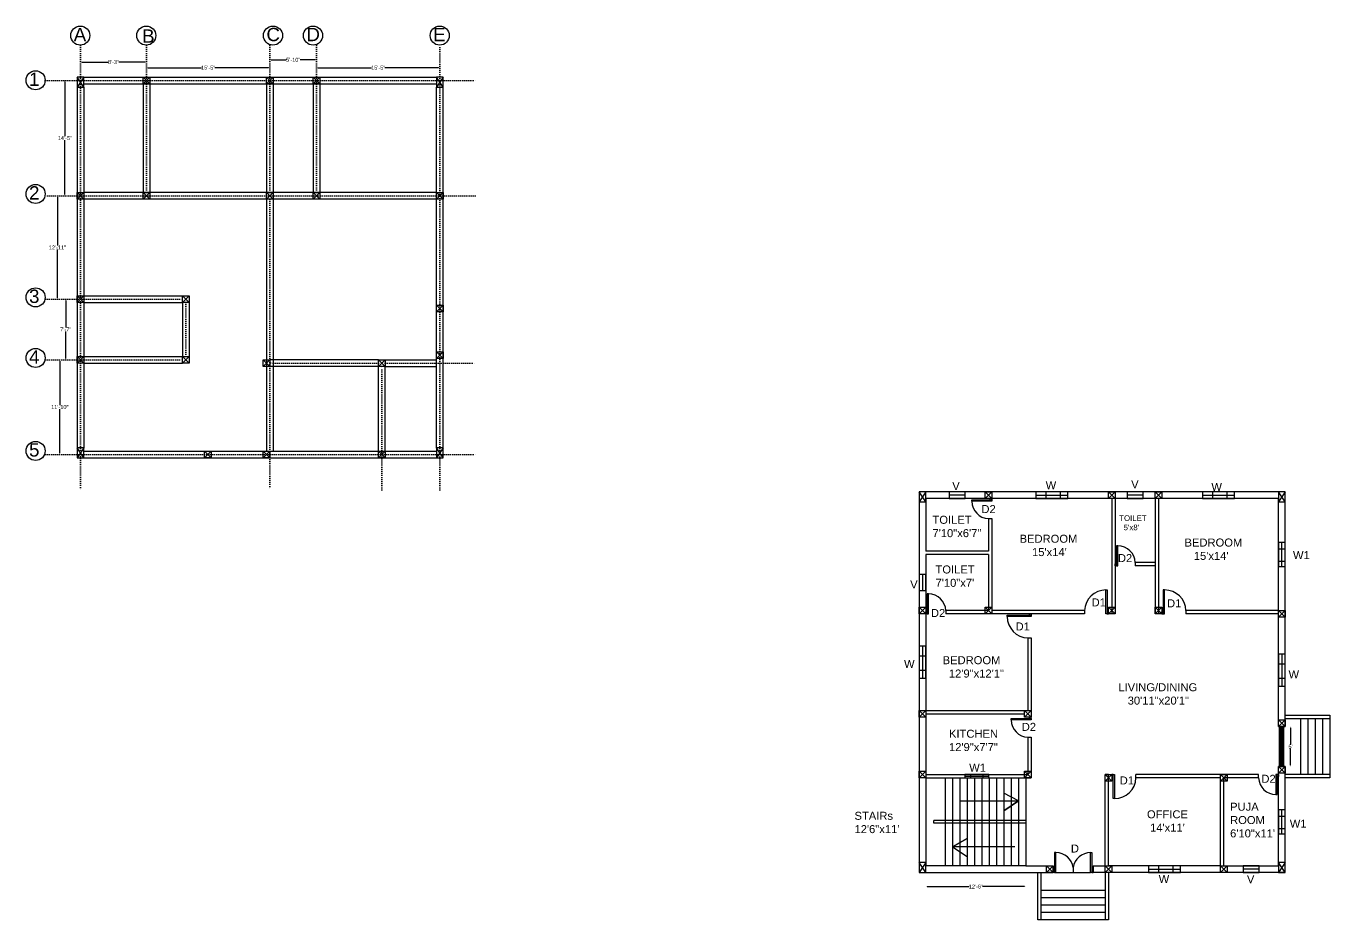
# Model space of a CAD drawing. Header units: inches. Extents: x -1202 to 6886, y 16 to 1359.
# Drawn here: x -1202 to 753, y 18 to 1359 of the extents above; entities that cross this region are included whole.
import ezdxf

# ---------------------------------------------------------------- set-up
doc = ezdxf.new("R2010")
doc.units = ezdxf.units.IN
doc.header["$MEASUREMENT"] = 0
doc.linetypes.add('ACAD_ISO07W100', pattern=[3, 0, -3])
for name, color, linetype in [('D', 70, 'Continuous'), ('D1', 50, 'Continuous'), ('D2', 130, 'Continuous'), ('V', 230, 'Continuous'), ('W', 30, 'Continuous'), ('W1', 20, 'Continuous')]:
    doc.layers.add(name, color=color, linetype=linetype)
doc.layers.add('Grill', color=7, linetype='Continuous', true_color=0x9aefc6)
doc.layers.add('Naming', color=7, linetype='Continuous', true_color=0x64c9b6)
doc.styles.get("Standard").update_dxf_attribs({"font": 'arial.ttf'})
doc.linetypes.add('ZIGZAG', pattern='A,0.0001,-0.2,[131,ltypeshp.shx,S=0.2,R=0,X=-0.2,Y=0],-0.4,[131,ltypeshp.shx,S=0.2,R=180,X=0.2,Y=0],-0.2', length=0.8001)
doc.dimstyles.get("Standard").update_dxf_attribs({"dimtxt": 6, "dimasz": 2, "dimexe": 0.18, "dimexo": 0.0625, "dimgap": 0.09, "dimtad": 0, "dimtih": 1, "dimtoh": 1, "dimdec": 0, "dimdsep": 46, "dimlunit": 3, "dimtxsty": 'Standard', "dimcen": 2, "dimse1": 1, "dimse2": 1, "dimclrd": 2, "dimadec": 0, "dimazin": 0, "dimtfac": 1, "dimtdec": 0, "dimtofl": 0, "dimtmove": 0, "dimatfit": 3, "dimfxl": 1, "dimtolj": 1, "dimtzin": 0, "dimarcsym": 0})

# ---------------------------------------------------------------- blocks, each defined once
blk = doc.blocks.new('*D2')
at = {"color": 2, "lineweight": -2, "transparency": 16777216}
for p, q in [((149.1, 67.9), (212, 67.9)), ((295.1, 67.9), (232.2, 67.9))]:
    blk.add_line(p, q, dxfattribs=at)
at = {"color": 2, "transparency": 16777216}
for points in [[(149.1, 68.2), (149.1, 67.6), (147.1, 67.9)], [(295.1, 68.2), (295.1, 67.6), (297.1, 67.9)]]:
    blk.add_solid(points, dxfattribs=at)
at = {"layer": 'Defpoints', "color": 0, "transparency": 16777216}
for p in [(147.1, 98.9), (297.1, 98.9), (147.1, 67.9)]:
    blk.add_point(p, dxfattribs=at)
at = {"color": 0, "transparency": 16777216, "insert": (222.1, 67.9), "char_height": 6, "attachment_point": 5}
blk.add_mtext('\\A1;12\'-6"', dxfattribs=at)
blk = doc.blocks.new('*D18')
at = {"color": 2, "lineweight": -2, "transparency": 16777216}
for p, q in [((694, 305.9), (694, 281)), ((694, 249.9), (694, 274.7))]:
    blk.add_line(p, q, dxfattribs=at)
at = {"color": 2, "transparency": 16777216}
for points in [[(693.7, 305.9), (694.4, 305.9), (694, 307.9)], [(693.7, 249.9), (694.4, 249.9), (694, 247.9)]]:
    blk.add_solid(points, dxfattribs=at)
at = {"layer": 'Defpoints', "color": 0, "transparency": 16777216}
for p in [(683.8, 307.9), (694, 307.9), (683.8, 247.9)]:
    blk.add_point(p, dxfattribs=at)
at = {"color": 0, "transparency": 16777216, "insert": (694, 277.9), "char_height": 6, "attachment_point": 5}
blk.add_mtext("\\A1;5'", dxfattribs=at)
blk = doc.blocks.new('*D19')
at = {"color": 2, "lineweight": -2, "transparency": 16777216}
for p, q in [((-1118.7, 1304.8), (-1079.3, 1304.8)), ((-1023.7, 1304.8), (-1063.2, 1304.8))]:
    blk.add_line(p, q, dxfattribs=at)
at = {"color": 2, "transparency": 16777216}
for points in [[(-1118.7, 1305.2), (-1118.7, 1304.5), (-1120.7, 1304.8)], [(-1023.7, 1305.2), (-1023.7, 1304.5), (-1021.7, 1304.8)]]:
    blk.add_solid(points, dxfattribs=at)
at = {"layer": 'Defpoints', "color": 0, "transparency": 16777216}
for p in [(-1120.7, 1304.8), (-1021.7, 1304.8), (-1021.7, 1304.8)]:
    blk.add_point(p, dxfattribs=at)
at = {"color": 0, "transparency": 16777216, "insert": (-1071.2, 1304.8), "char_height": 6, "attachment_point": 5}
blk.add_mtext('\\A1;8\'-3"', dxfattribs=at)
blk = doc.blocks.new('*D20')
at = {"color": 2, "lineweight": -2, "transparency": 16777216}
for p, q in [((-1019.7, 1296.3), (-939.4, 1296.3)), ((-838.7, 1296.3), (-919.1, 1296.3))]:
    blk.add_line(p, q, dxfattribs=at)
at = {"color": 2, "transparency": 16777216}
for points in [[(-1019.7, 1296.7), (-1019.7, 1296), (-1021.7, 1296.3)], [(-838.7, 1296.7), (-838.7, 1296), (-836.7, 1296.3)]]:
    blk.add_solid(points, dxfattribs=at)
at = {"layer": 'Defpoints', "color": 0, "transparency": 16777216}
for p in [(-1021.7, 1292.7), (-836.7, 1296.3), (-836.7, 1292.7)]:
    blk.add_point(p, dxfattribs=at)
at = {"color": 0, "transparency": 16777216, "insert": (-929.2, 1296.3), "char_height": 6, "attachment_point": 5}
blk.add_mtext('\\A1;15\'-5"', dxfattribs=at)
blk = doc.blocks.new('*D21')
at = {"color": 2, "lineweight": -2, "transparency": 16777216}
for p, q in [((-834.7, 1308.1), (-812.1, 1308.1)), ((-768.7, 1308.1), (-791.3, 1308.1))]:
    blk.add_line(p, q, dxfattribs=at)
at = {"color": 2, "transparency": 16777216}
for points in [[(-834.7, 1308.4), (-834.7, 1307.7), (-836.7, 1308.1)], [(-768.7, 1308.4), (-768.7, 1307.7), (-766.7, 1308.1)]]:
    blk.add_solid(points, dxfattribs=at)
at = {"layer": 'Defpoints', "color": 0, "transparency": 16777216}
for p in [(-836.7, 1305.6), (-766.7, 1308.1), (-766.7, 1305.6)]:
    blk.add_point(p, dxfattribs=at)
at = {"color": 0, "transparency": 16777216, "insert": (-801.7, 1308.1), "char_height": 6, "attachment_point": 5}
blk.add_mtext('\\A1;5\'-10"', dxfattribs=at)
blk = doc.blocks.new('*D22')
at = {"color": 2, "lineweight": -2, "transparency": 16777216}
for p, q in [((-764.7, 1296.3), (-684.4, 1296.3)), ((-583.7, 1296.3), (-664.1, 1296.3))]:
    blk.add_line(p, q, dxfattribs=at)
at = {"color": 2, "transparency": 16777216}
for points in [[(-764.7, 1296.7), (-764.7, 1296), (-766.7, 1296.3)], [(-583.7, 1296.7), (-583.7, 1296), (-581.7, 1296.3)]]:
    blk.add_solid(points, dxfattribs=at)
at = {"layer": 'Defpoints', "color": 0, "transparency": 16777216}
for p in [(-766.7, 1293.5), (-581.7, 1296.3), (-581.7, 1293.5)]:
    blk.add_point(p, dxfattribs=at)
at = {"color": 0, "transparency": 16777216, "insert": (-674.2, 1296.3), "char_height": 6, "attachment_point": 5}
blk.add_mtext('\\A1;15\'-5"', dxfattribs=at)
blk = doc.blocks.new('*D23')
at = {"color": 2, "lineweight": -2, "transparency": 16777216}
for p, q in [((-1144.1, 1275.2), (-1144.1, 1193.8)), ((-1144.1, 1106.2), (-1144.1, 1187.5))]:
    blk.add_line(p, q, dxfattribs=at)
at = {"color": 2, "transparency": 16777216}
for points in [[(-1144.4, 1275.2), (-1143.8, 1275.2), (-1144.1, 1277.2)], [(-1144.4, 1106.2), (-1143.8, 1106.2), (-1144.1, 1104.2)]]:
    blk.add_solid(points, dxfattribs=at)
at = {"layer": 'Defpoints', "color": 0, "transparency": 16777216}
for p in [(-1144.1, 1277.2), (-1144.1, 1104.2), (-1144.1, 1104.2)]:
    blk.add_point(p, dxfattribs=at)
at = {"color": 0, "transparency": 16777216, "insert": (-1144.1, 1190.7), "char_height": 6, "attachment_point": 5}
blk.add_mtext('\\A1;14\'-5"', dxfattribs=at)
blk = doc.blocks.new('*D24')
at = {"color": 2, "lineweight": -2, "transparency": 16777216}
for p, q in [((-1155.2, 1102.2), (-1155.2, 1029.8)), ((-1155.2, 951.1), (-1155.2, 1023.5))]:
    blk.add_line(p, q, dxfattribs=at)
at = {"color": 2, "transparency": 16777216}
for points in [[(-1155.6, 1102.2), (-1154.9, 1102.2), (-1155.2, 1104.2)], [(-1155.6, 951.1), (-1154.9, 951.1), (-1155.2, 949.1)]]:
    blk.add_solid(points, dxfattribs=at)
at = {"layer": 'Defpoints', "color": 0, "transparency": 16777216}
for p in [(-1155.2, 1104.2), (-1155.2, 949.1), (-1155.2, 949.1)]:
    blk.add_point(p, dxfattribs=at)
at = {"color": 0, "transparency": 16777216, "insert": (-1155.2, 1026.6), "char_height": 6, "attachment_point": 5}
blk.add_mtext('\\A1;12\'-11"', dxfattribs=at)
blk = doc.blocks.new('*D25')
at = {"color": 2, "lineweight": -2, "transparency": 16777216}
for p, q in [((-1142.8, 947.1), (-1142.8, 906.7)), ((-1142.8, 860.2), (-1142.8, 900.6))]:
    blk.add_line(p, q, dxfattribs=at)
at = {"color": 2, "transparency": 16777216}
for points in [[(-1143.1, 947.1), (-1142.4, 947.1), (-1142.8, 949.1)], [(-1143.1, 860.2), (-1142.4, 860.2), (-1142.8, 858.2)]]:
    blk.add_solid(points, dxfattribs=at)
at = {"layer": 'Defpoints', "color": 0, "transparency": 16777216}
for p in [(-1139.2, 949.1), (-1142.8, 858.2), (-1139.2, 858.2)]:
    blk.add_point(p, dxfattribs=at)
at = {"color": 0, "transparency": 16777216, "insert": (-1142.8, 903.6), "char_height": 6, "attachment_point": 5}
blk.add_mtext('\\A1;7\'-7"', dxfattribs=at)
blk = doc.blocks.new('*D26')
at = {"color": 2, "lineweight": -2, "transparency": 16777216}
for p, q in [((-1151.7, 856.2), (-1151.7, 790.3)), ((-1151.7, 718.2), (-1151.7, 784))]:
    blk.add_line(p, q, dxfattribs=at)
at = {"color": 2, "transparency": 16777216}
for points in [[(-1152.1, 856.2), (-1151.4, 856.2), (-1151.7, 858.2)], [(-1152.1, 718.2), (-1151.4, 718.2), (-1151.7, 716.2)]]:
    blk.add_solid(points, dxfattribs=at)
at = {"layer": 'Defpoints', "color": 0, "transparency": 16777216}
for p in [(-1162.2, 858.2), (-1162.2, 716.2), (-1151.7, 716.2)]:
    blk.add_point(p, dxfattribs=at)
at = {"color": 0, "transparency": 16777216, "insert": (-1151.7, 787.2), "char_height": 6, "attachment_point": 5}
blk.add_mtext('\\A1;11\'-10"', dxfattribs=at)

msp = doc.modelspace()

# ---------------------------------------------------------------- linework, layer by layer
at = {"color": 1, "linetype": 'ACAD_ISO07W100'}
for p, q in [((-1120.7, 1330.2), (-1120.7, 663.2)), ((-1021.7, 1330.2), (-1021.7, 1109.2)), ((-836.7, 1330.2), (-836.7, 1109.2)), ((-766.7, 1330.2), (-766.7, 1109.2)), ((-581.7, 663.2), (-581.7, 1330.2)), ((-1173.7, 1277.2), (-528.7, 1277.2)), ((-528.7, 1104.2), (-1173.7, 1104.2)), ((-836.7, 1099.2), (-836.7, 663.2)), ((-1173.7, 949.1), (-967.7, 949.1)), ((-962.7, 944.1), (-962.7, 863.2)), ((-1173.7, 858.2), (-967.7, 858.2)), ((-673.7, 853.2), (-836.7, 853.2)), ((-668.7, 663.2), (-668.7, 848.2)), ((-663.7, 853.2), (-528.7, 853.2)), ((-1173.7, 716.2), (-528.7, 716.2))]:
    msp.add_line(p, q, dxfattribs=at)
at = {"color": 5}
for p, q in [((-1115.7, 1267.2), (-1125.7, 1282.2)), ((-1115.7, 1282.2), (-1125.7, 1267.2)), ((-1115.7, 1282.2), (-1125.7, 1282.2)), ((-1125.7, 1282.2), (-1125.7, 1267.2)), ((-1115.7, 1267.2), (-1115.7, 1282.2)), ((-576.7, 1267.2), (-586.7, 1282.2)), ((-576.7, 1282.2), (-586.7, 1267.2)), ((-576.7, 1282.2), (-586.7, 1282.2)), ((-586.7, 1282.2), (-586.7, 1267.2)), ((-576.7, 1267.2), (-576.7, 1282.2)), ((-1125.7, 1267.2), (-1115.7, 1267.2)), ((-586.7, 1267.2), (-576.7, 1267.2)), ((-1115.7, 711.2), (-1125.7, 726.2)), ((-1115.7, 726.2), (-1125.7, 711.2)), ((-1115.7, 726.2), (-1125.7, 726.2)), ((-1125.7, 726.2), (-1125.7, 711.2)), ((-1115.7, 711.2), (-1115.7, 726.2)), ((-576.7, 711.2), (-586.7, 726.2)), ((-576.7, 726.2), (-586.7, 711.2)), ((-576.7, 726.2), (-586.7, 726.2)), ((-586.7, 726.2), (-586.7, 711.2)), ((-576.7, 711.2), (-576.7, 726.2)), ((-1125.7, 711.2), (-1115.7, 711.2)), ((-586.7, 711.2), (-576.7, 711.2)), ((147.1, 644.9), (137.1, 659.9)), ((147.1, 659.9), (137.1, 644.9)), ((686.1, 644.9), (676.1, 659.9)), ((686.1, 659.9), (676.1, 644.9)), ((147.1, 88.9), (137.1, 103.9)), ((147.1, 103.9), (137.1, 88.9)), ((686.1, 88.9), (676.1, 103.9)), ((686.1, 103.9), (676.1, 88.9))]:
    msp.add_line(p, q, dxfattribs=at)
for p, q in [((-1115.7, 1282.2), (-586.7, 1282.2)), ((-1115.7, 1272.2), (-586.7, 1272.2)), ((-1026.7, 1272.2), (-1026.7, 1109.2)), ((-1016.7, 1272.2), (-1016.7, 1109.2)), ((-841.7, 1272.2), (-841.7, 1109.2)), ((-831.7, 1272.2), (-831.7, 1109.2)), ((-771.7, 1272.2), (-771.7, 1109.2)), ((-761.7, 1272.2), (-761.7, 1109.2)), ((-1125.7, 1267.2), (-1125.7, 726.2)), ((-1115.7, 1267.2), (-1115.7, 726.2)), ((-586.7, 726.2), (-586.7, 1267.2)), ((-576.7, 726.2), (-576.7, 1267.2)), ((-586.7, 1109.2), (-1115.7, 1109.2)), ((-586.7, 1099.2), (-1115.7, 1099.2)), ((-841.7, 1099.2), (-841.7, 721.2)), ((-831.7, 1099.2), (-831.7, 721.2)), ((-1115.7, 954.1), (-967.7, 954.1)), ((-1115.7, 944.1), (-967.7, 944.1)), ((-967.7, 944.1), (-967.7, 863.2)), ((-957.7, 944.1), (-957.7, 863.2)), ((-1115.7, 863.2), (-967.7, 863.2)), ((-1115.7, 853.2), (-967.7, 853.2)), ((-673.7, 858.2), (-836.7, 858.2)), ((-673.7, 848.2), (-836.7, 848.2)), ((-673.7, 721.2), (-673.7, 848.2)), ((-663.7, 858.2), (-586.7, 858.2)), ((-663.7, 721.2), (-663.7, 848.2)), ((-663.7, 848.2), (-586.7, 848.2)), ((-1115.7, 721.2), (-586.7, 721.2)), ((-1115.7, 711.2), (-586.7, 711.2)), ((686.1, 659.9), (137.1, 659.9)), ((137.1, 659.9), (137.1, 88.9)), ((243.1, 649.9), (147.1, 649.9)), ((147.1, 649.9), (147.1, 570.9)), ((426.1, 649.9), (246.1, 649.9)), ((246.1, 649.9), (246.1, 645.9)), ((426.1, 649.9), (426.1, 476.9)), ((491.1, 649.9), (431.1, 649.9)), ((431.1, 649.9), (431.1, 476.9)), ((491.1, 649.9), (491.1, 476.9)), ((676.1, 649.9), (496.1, 649.9)), ((496.1, 649.9), (496.1, 476.9)), ((676.1, 481.9), (676.1, 649.9)), ((686.1, 307.9), (686.1, 659.9)), ((241.1, 619.9), (241.1, 570.9)), ((241.1, 619.9), (246.1, 619.9)), ((246.1, 619.9), (246.1, 476.9)), ((241.1, 570.9), (147.1, 570.9)), ((241.1, 565.9), (147.1, 565.9)), ((147.1, 565.9), (147.1, 479.9)), ((241.1, 565.9), (241.1, 481.9)), ((435.1, 548.9), (431.1, 548.9)), ((491.1, 553.9), (461.1, 553.9)), ((461.1, 553.9), (461.1, 548.9)), ((491.1, 548.9), (461.1, 548.9)), ((151.1, 476.9), (147.1, 476.9)), ((147.1, 476.9), (147.1, 331.8)), ((241.1, 481.9), (177.1, 481.9)), ((177.1, 481.9), (177.1, 476.9)), ((302.1, 476.9), (177.1, 476.9)), ((385.1, 481.9), (246.1, 481.9)), ((385.1, 476.9), (305.1, 476.9)), ((305.1, 476.9), (305.1, 472.9)), ((385.1, 481.9), (385.1, 476.9)), ((431.1, 476.9), (426.1, 476.9)), ((496.1, 476.9), (491.1, 476.9)), ((676.1, 481.9), (537.1, 481.9)), ((537.1, 481.9), (537.1, 476.9)), ((676.1, 476.9), (537.1, 476.9)), ((676.1, 307.9), (676.1, 476.9)), ((300.1, 440.9), (300.1, 331.8)), ((300.1, 440.9), (305.1, 440.9)), ((305.1, 440.9), (305.1, 326.8)), ((147.1, 331.8), (305.1, 331.8)), ((147.1, 326.8), (147.1, 235.9)), ((147.1, 326.8), (295.1, 326.8)), ((686.1, 324.9), (753.1, 324.9)), ((686.1, 307.9), (686.1, 319.9)), ((686.1, 319.9), (753.1, 319.9)), ((709.1, 319.9), (709.1, 235.9)), ((720.1, 319.9), (720.1, 235.9)), ((731.1, 319.9), (731.1, 235.9)), ((742.1, 319.9), (742.1, 235.9)), ((753.1, 324.9), (753.1, 230.9)), ((676.1, 307.9), (677.5, 307.9)), ((683.8, 307.9), (686.1, 307.9)), ((300.1, 291.9), (300.1, 235.9)), ((300.1, 291.9), (305.1, 291.9)), ((305.1, 291.9), (305.1, 230.9)), ((147.1, 235.9), (300.1, 235.9)), ((416.1, 88.9), (416.1, 235.9)), ((421.1, 235.9), (416.1, 235.9)), ((421.1, 98.9), (421.1, 235.9)), ((646.1, 235.9), (462.1, 235.9)), ((462.1, 230.9), (462.1, 235.9)), ((589.1, 98.9), (589.1, 235.9)), ((646.1, 230.9), (646.1, 235.9)), ((676.1, 235.9), (672.1, 235.9)), ((676.1, 235.9), (676.1, 247.9)), ((677.5, 247.9), (676.1, 247.9)), ((686.1, 247.9), (683.8, 247.9)), ((686.1, 88.9), (686.1, 247.9)), ((686.1, 235.9), (686.1, 247.9)), ((753.1, 235.9), (686.1, 235.9)), ((147.1, 230.9), (147.1, 98.9)), ((147.1, 230.9), (305.1, 230.9)), ((176.1, 230.9), (176.1, 98.9)), ((187.1, 230.9), (187.1, 98.9)), ((198.1, 230.9), (198.1, 98.9)), ((209.1, 230.9), (209.1, 98.9)), ((220.1, 230.9), (220.1, 98.9)), ((231.1, 230.9), (231.1, 98.9)), ((242.1, 230.9), (242.1, 98.9)), ((253.1, 230.9), (253.1, 98.9)), ((264.1, 230.9), (264.1, 98.9)), ((275.1, 230.9), (275.1, 98.9)), ((286.1, 230.9), (286.1, 98.9)), ((297.1, 230.9), (297.1, 98.9)), ((589.1, 230.9), (462.1, 230.9)), ((594.1, 98.9), (594.1, 230.9)), ((646.1, 230.9), (594.1, 230.9)), ((676.1, 98.9), (676.1, 232.9)), ((753.1, 230.9), (686.1, 230.9)), ((198.1, 196.6), (198.1, 196.6)), ((198.1, 196.6), (286.1, 196.6)), ((286.1, 196.6), (264.1, 207.9)), ((286.1, 196.6), (264.1, 181.4)), ((264.1, 181.4), (286.1, 196.6)), ((159.2, 162.9), (159.2, 166.9)), ((176.1, 162.9), (159.2, 162.9)), ((176.1, 166.9), (159.3, 166.9)), ((297.1, 166.9), (176.1, 166.9)), ((297.1, 162.9), (176.1, 162.9)), ((187.1, 127.4), (209.1, 140.1)), ((209.1, 140.1), (187.1, 127.4)), ((280.7, 127.4), (187.1, 127.4)), ((187.1, 127.4), (209.1, 113.1)), ((297.1, 98.9), (147.1, 98.9)), ((297.1, 98.9), (338.1, 98.9)), ((338.1, 88.9), (338.1, 98.9)), ((398.1, 98.9), (416.1, 98.9)), ((398.1, 98.9), (398.1, 88.9)), ((589.1, 98.9), (421.1, 98.9)), ((594.1, 98.9), (676.1, 98.9)), ((137.1, 88.9), (338.1, 88.9)), ((315.1, 17.9), (315.1, 88.9)), ((320.1, 17.9), (320.1, 88.9)), ((686.1, 88.9), (398.1, 88.9)), ((416.1, 88.9), (416.1, 17.9)), ((421.1, 88.9), (421.1, 17.9)), ((416.1, 61.9), (320.1, 61.9)), ((416.1, 50.9), (320.1, 50.9)), ((416.1, 39.9), (320.1, 39.9)), ((416.1, 28.9), (320.1, 28.9)), ((421.1, 17.9), (315.1, 17.9))]:
    msp.add_line(p, q)
at = {"color": 1}
for p, q in [((-1016.7, 1282.2), (-1026.7, 1272.2)), ((-1026.7, 1282.2), (-1016.7, 1272.2)), ((-1026.7, 1272.2), (-1026.7, 1282.2)), ((-1026.7, 1282.2), (-1016.7, 1282.2)), ((-1016.7, 1272.2), (-1026.7, 1272.2)), ((-1016.7, 1282.2), (-1016.7, 1272.2)), ((-831.7, 1282.2), (-841.7, 1272.2)), ((-841.7, 1282.2), (-831.7, 1272.2)), ((-841.7, 1272.2), (-841.7, 1282.2)), ((-841.7, 1282.2), (-831.7, 1282.2)), ((-831.7, 1272.2), (-841.7, 1272.2)), ((-831.7, 1282.2), (-831.7, 1272.2)), ((-761.7, 1282.2), (-771.7, 1272.2)), ((-771.7, 1282.2), (-761.7, 1272.2)), ((-771.7, 1272.2), (-771.7, 1282.2)), ((-771.7, 1282.2), (-761.7, 1282.2)), ((-761.7, 1272.2), (-771.7, 1272.2)), ((-761.7, 1282.2), (-761.7, 1272.2)), ((-1115.7, 1109.2), (-1125.7, 1099.2)), ((-1125.7, 1109.2), (-1115.7, 1099.2)), ((-1125.7, 1099.2), (-1125.7, 1109.2)), ((-1125.7, 1109.2), (-1115.7, 1109.2)), ((-1115.7, 1099.2), (-1125.7, 1099.2)), ((-1115.7, 1109.2), (-1115.7, 1099.2)), ((-1016.7, 1109.2), (-1026.7, 1099.2)), ((-1026.7, 1109.2), (-1016.7, 1099.2)), ((-1026.7, 1099.2), (-1026.7, 1109.2)), ((-1026.7, 1109.2), (-1016.7, 1109.2)), ((-1016.7, 1099.2), (-1026.7, 1099.2)), ((-1016.7, 1109.2), (-1016.7, 1099.2)), ((-831.7, 1109.2), (-841.7, 1099.2)), ((-841.7, 1109.2), (-831.7, 1099.2)), ((-841.7, 1099.2), (-841.7, 1109.2)), ((-841.7, 1109.2), (-831.7, 1109.2)), ((-831.7, 1099.2), (-841.7, 1099.2)), ((-831.7, 1109.2), (-831.7, 1099.2)), ((-761.7, 1109.2), (-771.7, 1099.2)), ((-771.7, 1109.2), (-761.7, 1099.2)), ((-771.7, 1099.2), (-771.7, 1109.2)), ((-771.7, 1109.2), (-761.7, 1109.2)), ((-761.7, 1099.2), (-771.7, 1099.2)), ((-761.7, 1109.2), (-761.7, 1099.2)), ((-576.7, 1109.2), (-586.7, 1099.2)), ((-586.7, 1109.2), (-576.7, 1099.2)), ((-586.7, 1099.2), (-586.7, 1109.2)), ((-586.7, 1109.2), (-576.7, 1109.2)), ((-576.7, 1099.2), (-586.7, 1099.2)), ((-576.7, 1109.2), (-576.7, 1099.2)), ((-1115.7, 954.1), (-1125.7, 944.1)), ((-1125.7, 954.1), (-1115.7, 944.1)), ((-1125.7, 944.1), (-1125.7, 954.1)), ((-1125.7, 954.1), (-1115.7, 954.1)), ((-1115.7, 944.1), (-1125.7, 944.1)), ((-1115.7, 954.1), (-1115.7, 944.1)), ((-957.7, 954.1), (-967.7, 944.1)), ((-967.7, 954.1), (-957.7, 944.1)), ((-967.7, 944.1), (-967.7, 954.1)), ((-967.7, 954.1), (-957.7, 954.1)), ((-957.7, 944.1), (-967.7, 944.1)), ((-957.7, 954.1), (-957.7, 944.1)), ((-576.7, 940.2), (-586.7, 930.2)), ((-586.7, 940.2), (-576.7, 930.2)), ((-586.7, 930.2), (-586.7, 940.2)), ((-586.7, 940.2), (-576.7, 940.2)), ((-576.7, 940.2), (-576.7, 930.2)), ((-576.7, 930.2), (-586.7, 930.2)), ((-1115.7, 863.2), (-1125.7, 853.2)), ((-1125.7, 863.2), (-1115.7, 853.2)), ((-1125.7, 853.2), (-1125.7, 863.2)), ((-1125.7, 863.2), (-1115.7, 863.2)), ((-1115.7, 863.2), (-1115.7, 853.2)), ((-957.7, 863.2), (-967.7, 853.2)), ((-967.7, 863.2), (-957.7, 853.2)), ((-967.7, 853.2), (-967.7, 863.2)), ((-967.7, 863.2), (-957.7, 863.2)), ((-957.7, 863.2), (-957.7, 853.2)), ((-576.7, 870.2), (-586.7, 860.2)), ((-586.7, 870.2), (-576.7, 860.2)), ((-586.7, 860.2), (-586.7, 870.2)), ((-586.7, 870.2), (-576.7, 870.2)), ((-576.7, 870.2), (-576.7, 860.2)), ((-1115.7, 853.2), (-1125.7, 853.2)), ((-957.7, 853.2), (-967.7, 853.2)), ((-836.7, 858.2), (-846.7, 848.2)), ((-846.7, 858.2), (-836.7, 848.2)), ((-846.7, 848.2), (-846.7, 858.2)), ((-846.7, 858.2), (-836.7, 858.2)), ((-836.7, 848.2), (-846.7, 848.2)), ((-836.7, 858.2), (-836.7, 848.2)), ((-663.7, 858.2), (-673.7, 848.2)), ((-673.7, 858.2), (-663.7, 848.2)), ((-673.7, 848.2), (-673.7, 858.2)), ((-673.7, 858.2), (-663.7, 858.2)), ((-663.7, 848.2), (-673.7, 848.2)), ((-663.7, 858.2), (-663.7, 848.2)), ((-576.7, 860.2), (-586.7, 860.2)), ((-924.7, 721.2), (-934.7, 711.2)), ((-934.7, 721.2), (-924.7, 711.2)), ((-934.7, 711.2), (-934.7, 721.2)), ((-934.7, 721.2), (-924.7, 721.2)), ((-924.7, 711.2), (-934.7, 711.2)), ((-924.7, 721.2), (-924.7, 711.2)), ((-836.7, 721.2), (-846.7, 711.2)), ((-846.7, 721.2), (-836.7, 711.2)), ((-846.7, 711.2), (-846.7, 721.2)), ((-846.7, 721.2), (-836.7, 721.2)), ((-836.7, 711.2), (-846.7, 711.2)), ((-836.7, 721.2), (-836.7, 711.2)), ((-663.7, 721.2), (-673.7, 711.2)), ((-673.7, 721.2), (-663.7, 711.2)), ((-673.7, 711.2), (-673.7, 721.2)), ((-673.7, 721.2), (-663.7, 721.2)), ((-663.7, 711.2), (-673.7, 711.2)), ((-663.7, 721.2), (-663.7, 711.2)), ((246.1, 659.9), (236.1, 649.9)), ((236.1, 659.9), (246.1, 649.9)), ((431.1, 659.9), (421.1, 649.9)), ((421.1, 659.9), (431.1, 649.9)), ((501.1, 659.9), (491.1, 649.9)), ((491.1, 659.9), (501.1, 649.9)), ((147.1, 486.9), (137.1, 476.9)), ((137.1, 486.9), (147.1, 476.9)), ((246.1, 486.9), (236.1, 476.9)), ((236.1, 486.9), (246.1, 476.9)), ((431.1, 486.9), (421.1, 476.9)), ((421.1, 486.9), (431.1, 476.9)), ((501.1, 486.9), (491.1, 476.9)), ((491.1, 486.9), (501.1, 476.9)), ((686.1, 481.9), (676.1, 471.9)), ((676.1, 481.9), (686.1, 471.9)), ((147.1, 331.8), (137.1, 321.8)), ((137.1, 331.8), (147.1, 321.8)), ((305.1, 331.8), (295.1, 321.8)), ((295.1, 331.8), (305.1, 321.8)), ((686.1, 317.9), (676.1, 307.9)), ((676.1, 317.9), (686.1, 307.9)), ((147.1, 240.9), (137.1, 230.9)), ((137.1, 240.9), (147.1, 230.9)), ((305.1, 240.9), (295.1, 230.9)), ((295.1, 240.9), (305.1, 230.9)), ((426.1, 235.9), (416.1, 225.9)), ((416.1, 235.9), (426.1, 225.9)), ((599.1, 235.9), (589.1, 225.9)), ((589.1, 235.9), (599.1, 225.9)), ((686.1, 247.9), (676.1, 237.9)), ((676.1, 247.9), (686.1, 237.9)), ((338.1, 98.9), (328.1, 88.9)), ((328.1, 98.9), (338.1, 88.9)), ((426.1, 98.9), (416.1, 88.9)), ((416.1, 98.9), (426.1, 88.9)), ((599.1, 98.9), (589.1, 88.9)), ((589.1, 98.9), (599.1, 88.9))]:
    msp.add_line(p, q, dxfattribs=at)
at = {"linetype": 'ZIGZAG'}
msp.add_line((679, 247.9), (679, 247.9), dxfattribs=at)
at = {"color": 5}
for points in [[(137.1, 644.9), (147.1, 644.9), (147.1, 659.9), (137.1, 659.9)], [(676.1, 644.9), (686.1, 644.9), (686.1, 659.9), (676.1, 659.9)], [(137.1, 88.9), (147.1, 88.9), (147.1, 103.9), (137.1, 103.9)], [(676.1, 88.9), (686.1, 88.9), (686.1, 103.9), (676.1, 103.9)]]:
    msp.add_lwpolyline(points, close=True, dxfattribs=at)
at = {"color": 1}
for points in [[(246.1, 649.9), (236.1, 649.9), (236.1, 659.9), (246.1, 659.9)], [(431.1, 649.9), (421.1, 649.9), (421.1, 659.9), (431.1, 659.9)], [(501.1, 649.9), (491.1, 649.9), (491.1, 659.9), (501.1, 659.9)], [(147.1, 476.9), (137.1, 476.9), (137.1, 486.9), (147.1, 486.9)], [(246.1, 476.9), (236.1, 476.9), (236.1, 486.9), (246.1, 486.9)], [(431.1, 476.9), (421.1, 476.9), (421.1, 486.9), (431.1, 486.9)], [(501.1, 476.9), (491.1, 476.9), (491.1, 486.9), (501.1, 486.9)], [(686.1, 471.9), (676.1, 471.9), (676.1, 481.9), (686.1, 481.9)], [(147.1, 321.8), (137.1, 321.8), (137.1, 331.8), (147.1, 331.8)], [(305.1, 321.8), (295.1, 321.8), (295.1, 331.8), (305.1, 331.8)], [(686.1, 307.9), (676.1, 307.9), (676.1, 317.9), (686.1, 317.9)], [(147.1, 230.9), (137.1, 230.9), (137.1, 240.9), (147.1, 240.9)], [(305.1, 230.9), (295.1, 230.9), (295.1, 240.9), (305.1, 240.9)], [(426.1, 225.9), (416.1, 225.9), (416.1, 235.9), (426.1, 235.9)], [(599.1, 225.9), (589.1, 225.9), (589.1, 235.9), (599.1, 235.9)], [(686.1, 237.9), (676.1, 237.9), (676.1, 247.9), (686.1, 247.9)], [(338.1, 88.9), (328.1, 88.9), (328.1, 98.9), (338.1, 98.9)], [(426.1, 88.9), (416.1, 88.9), (416.1, 98.9), (426.1, 98.9)], [(599.1, 88.9), (589.1, 88.9), (589.1, 98.9), (599.1, 98.9)]]:
    msp.add_lwpolyline(points, close=True, dxfattribs=at)
at = {"color": 11, "true_color": 0xf27172}
for centre in [(-1121, 1344.5), (-1022, 1344.5), (-832, 1344.5), (-772, 1344.5), (-582, 1344.5), (-1188, 1277.4), (-1188, 1106.9), (-1188, 951.8), (-1188, 860.9), (-1188, 721.4)]:
    msp.add_circle(centre, 14.3, dxfattribs=at)
at = {"layer": 'D'}
for p, q in [((338.1, 88.9), (338.1, 91.9)), ((338.1, 91.9), (340.1, 91.9)), ((340.1, 88.9), (338.1, 88.9)), ((342.1, 88.9), (394.1, 88.9)), ((368.1, 96.3), (368.1, 88.9)), ((398.1, 91.9), (396.1, 91.9)), ((396.1, 88.9), (398.1, 88.9)), ((398.1, 88.9), (398.1, 91.9))]:
    msp.add_line(p, q, dxfattribs=at)
for points in [[(340.1, 88.9), (342.1, 88.9), (342.1, 118.9), (340.1, 118.9)], [(396.1, 88.9), (394.1, 88.9), (394.1, 118.9), (396.1, 118.9)]]:
    msp.add_lwpolyline(points, close=True, dxfattribs=at)
for centre, start, end in [((342.1, 92.6), 8.1712, 90), ((394.1, 92.6), 90, 171.8288)]:
    msp.add_arc(centre, 26.3, start, end, dxfattribs=at)
at = {"layer": 'D1'}
for p, q in [((305.1, 476.9), (302.1, 476.9)), ((302.1, 476.9), (302.1, 474.9)), ((305.1, 474.9), (305.1, 476.9)), ((421.1, 479.9), (419.1, 479.9)), ((419.1, 476.9), (421.1, 476.9)), ((421.1, 476.9), (421.1, 479.9)), ((501.1, 476.9), (501.1, 479.9)), ((501.1, 479.9), (503.1, 479.9)), ((501.1, 476.9), (503.1, 476.9)), ((426.1, 235.9), (426.1, 232.9)), ((428.1, 235.9), (426.1, 235.9)), ((426.1, 232.9), (428.1, 232.9))]:
    msp.add_line(p, q, dxfattribs=at)
for points in [[(419.1, 476.9), (417.1, 476.9), (417.1, 512.9), (419.1, 512.9)], [(503.1, 476.9), (505.1, 476.9), (505.1, 512.9), (503.1, 512.9)], [(305.1, 474.9), (305.1, 472.9), (269.1, 472.9), (269.1, 474.9)], [(428.1, 235.9), (430.1, 235.9), (430.1, 199.9), (428.1, 199.9)]]:
    msp.add_lwpolyline(points, close=True, dxfattribs=at)
for centre, start, end in [((417.1, 480.9), 90, 178.1812), ((505.1, 480.9), 1.8188, 90), ((301.1, 472.9), 180, 268.1812), ((430.1, 231.9), 270, 358.1812)]:
    msp.add_arc(centre, 32, start, end, dxfattribs=at)
at = {"layer": 'D2'}
for p, q in [((246.1, 649.9), (243.1, 649.9)), ((243.1, 649.9), (243.1, 647.9)), ((246.1, 647.9), (246.1, 649.9)), ((431.1, 548.9), (431.1, 551.9)), ((431.1, 551.9), (433.1, 551.9)), ((433.1, 548.9), (431.1, 548.9)), ((149.1, 476.9), (137.1, 476.9)), ((147.1, 476.9), (147.1, 479.9)), ((147.1, 479.9), (149.1, 479.9)), ((305.1, 321.8), (302.1, 321.8)), ((302.1, 321.8), (302.1, 319.8)), ((305.1, 317.8), (305.1, 321.8)), ((672.1, 235.9), (676.1, 235.9)), ((676.1, 235.9), (676.1, 232.9)), ((676.1, 232.9), (674.1, 232.9))]:
    msp.add_line(p, q, dxfattribs=at)
for points in [[(246.1, 647.9), (246.1, 645.9), (216.1, 645.9), (216.1, 647.9)], [(433.1, 548.9), (435.1, 548.9), (435.1, 578.9), (433.1, 578.9)], [(149.1, 476.9), (151.1, 476.9), (151.1, 506.9), (149.1, 506.9)], [(305.1, 319.8), (305.1, 317.8), (275.1, 317.8), (275.1, 319.8)], [(674.1, 235.9), (672.1, 235.9), (672.1, 205.9), (674.1, 205.9)]]:
    msp.add_lwpolyline(points, close=True, dxfattribs=at)
for centre, radius, start, end in [((242.1, 645.9), 26, 180, 267.7534), ((435.1, 552.9), 26, 2.2466, 90), ((151.1, 480.9), 26, 2.2466, 90), ((301, 317.8), 25.9, 180, 267.9513), ((672.1, 231.9), 26, 182.2466, 270)]:
    msp.add_arc(centre, radius, start, end, dxfattribs=at)
at = {"layer": 'Grill'}
for p, q in [((677.5, 247.9), (677.5, 307.9)), ((683.8, 307.9), (677.5, 307.9)), ((679, 307.9), (679, 247.9)), ((682.2, 307.9), (682.2, 247.9)), ((683.8, 247.9), (683.8, 307.9)), ((683.8, 247.9), (677.5, 247.9))]:
    msp.add_line(p, q, dxfattribs=at)
at = {"layer": 'Grill', "linetype": 'ZIGZAG', "ltscale": 6}
msp.add_line((681.1, 307.9), (681.1, 247.9), dxfattribs=at)
at = {"layer": 'V'}
for p, q in [((206.1, 654.9), (182.1, 654.9)), ((473.1, 654.9), (449.1, 654.9)), ((142.1, 535.9), (142.1, 511.9)), ((647.1, 93.9), (623.1, 93.9))]:
    msp.add_line(p, q, dxfattribs=at)
for points in [[(182.1, 649.9), (206.1, 649.9), (206.1, 659.9), (182.1, 659.9)], [(449.1, 649.9), (473.1, 649.9), (473.1, 659.9), (449.1, 659.9)], [(147.1, 511.9), (147.1, 535.9), (137.1, 535.9), (137.1, 511.9)], [(623.1, 88.9), (647.1, 88.9), (647.1, 98.9), (623.1, 98.9)]]:
    msp.add_lwpolyline(points, close=True, dxfattribs=at)
at = {"layer": 'W'}
for p, q in [((312.1, 654.9), (360.1, 654.9)), ((326.8, 659.9), (326.8, 649.9)), ((348.4, 659.9), (348.4, 649.9)), ((562.1, 654.9), (610.1, 654.9)), ((576.8, 659.9), (576.8, 649.9)), ((598.4, 659.9), (598.4, 649.9)), ((147.1, 413.5), (137.1, 413.5)), ((142.1, 428.3), (142.1, 380.3)), ((681.1, 416.4), (681.1, 368.4)), ((147.1, 391.9), (137.1, 391.9)), ((686.1, 401.6), (676.1, 401.6)), ((686.1, 380), (676.1, 380)), ((495.8, 98.9), (495.8, 88.9)), ((517.4, 98.9), (517.4, 88.9)), ((481.1, 93.9), (529.1, 93.9))]:
    msp.add_line(p, q, dxfattribs=at)
for points in [[(312.1, 649.9), (360.1, 649.9), (360.1, 659.9), (312.1, 659.9)], [(562.1, 649.9), (610.1, 649.9), (610.1, 659.9), (562.1, 659.9)], [(137.1, 428.3), (137.1, 380.3), (147.1, 380.3), (147.1, 428.3)], [(676.1, 416.4), (676.1, 368.4), (686.1, 368.4), (686.1, 416.4)], [(481.1, 88.9), (529.1, 88.9), (529.1, 98.9), (481.1, 98.9)]]:
    msp.add_lwpolyline(points, close=True, dxfattribs=at)
at = {"layer": 'W1'}
for p, q in [((676.1, 574.7), (686.1, 574.7)), ((681.1, 547.9), (681.1, 583.9)), ((676.1, 556.1), (686.1, 556.1)), ((213.8, 235.9), (213.8, 230.9)), ((232.4, 235.9), (232.4, 230.9)), ((205.6, 233.4), (241.6, 233.4)), ((205.6, 230.9), (241.6, 230.9)), ((681.1, 146.9), (681.1, 182.9)), ((676.1, 173.7), (686.1, 173.7)), ((676.1, 155.1), (686.1, 155.1))]:
    msp.add_line(p, q, dxfattribs=at)
for points in [[(686.1, 547.9), (686.1, 583.9), (676.1, 583.9), (676.1, 547.9)], [(686.1, 146.9), (686.1, 182.9), (676.1, 182.9), (676.1, 146.9)]]:
    msp.add_lwpolyline(points, close=True, dxfattribs=at)
msp.add_lwpolyline([(241.6, 230.9), (241.6, 235.9), (205.6, 235.9), (205.6, 230.9)], dxfattribs=at)

# ---------------------------------------------------------------- texts
at = {"color": 11, "true_color": 0xf27172, "char_height": 20, "attachment_point": 1}
for s, insert in [('A', (-1130.8, 1356.1)), ('B', (-1028.2, 1353.8)), ('C', (-841.8, 1356.1)), ('D', (-781.8, 1356.1)), ('E', (-591.8, 1356.1)), ('1', (-1197.8, 1289)), ('2', (-1197.8, 1118.5)), ('3', (-1197.8, 963.4)), ('4', (-1197.8, 872.5)), ('5', (-1197.8, 733))]:
    msp.add_mtext_dynamic_manual_height_columns(s, width=2325.958, gutter_width=100, heights=[0], dxfattribs=dict(at, insert=insert))
at = {"layer": 'D', "insert": (364.6, 131), "char_height": 12, "attachment_point": 1}
msp.add_mtext_dynamic_manual_height_columns('D', width=956.387, gutter_width=60, heights=[0], dxfattribs=at)
at = {"layer": 'D1', "char_height": 12, "attachment_point": 1}
for insert in [(395.7, 500.2), (508.8, 498.8), (281.7, 464.1), (437.8, 233.1)]:
    msp.add_mtext_dynamic_manual_height_columns('D1', width=956.387, gutter_width=60, heights=[0], dxfattribs=dict(at, insert=insert))
at = {"layer": 'D2', "char_height": 12, "attachment_point": 1}
for insert in [(230.4, 640.2), (435.1, 566.7), (154.7, 484.3), (290.9, 313.5), (650.3, 235.6)]:
    msp.add_mtext_dynamic_manual_height_columns('D2', width=956.387, gutter_width=60, heights=[0], dxfattribs=dict(at, insert=insert))
at = {"layer": 'Naming', "attachment_point": 1}
for s, width, gutter_width, insert, char_height in [('TOILET\\P7\'10"x6\'7"', 956.387, 60, (157, 624.1), 12), ("TOILET\\P  5'x8'", 669.471, 42, (437.1, 624.9), 8.4), ("BEDROOM\\P    15'x14'", 956.387, 60, (287.7, 595.7), 12), ("BEDROOM\\P   15'x14'", 956.387, 60, (535, 590), 12), ('TOILET\\P7\'10"x7\'', 956.387, 60, (161.6, 549.6), 12), ('BEDROOM\\P  12\'9"x12\'1"', 956.387, 60, (172.3, 413.5), 12), ('LIVING/DINING\\P   30\'11"x20\'1"', 956.387, 60, (435.8, 372.9), 12), ('KITCHEN\\P12\'9"x7\'7"', 956.387, 60, (181.8, 303.2), 12), ('STAIRs\\P12\'6"x11\'', 956.387, 60, (40.1, 180.1), 12), ("OFFICE\\P 14'x11'", 956.387, 60, (478.7, 182.3), 12), ('PUJA\\PROOM\\P6\'10"x11\'', 956.387, 60, (603.4, 193.7), 12)]:
    msp.add_mtext_dynamic_manual_height_columns(s, width=width, gutter_width=gutter_width, heights=[0], dxfattribs=dict(at, insert=insert, char_height=char_height))
at = {"layer": 'V', "char_height": 12, "attachment_point": 1}
for insert in [(186.7, 674.8), (455, 677.2), (123.6, 527.1), (628.6, 84.9)]:
    msp.add_mtext_dynamic_manual_height_columns('V', width=956.387, gutter_width=60, heights=[0], dxfattribs=dict(at, insert=insert))
at = {"layer": 'W', "char_height": 12, "attachment_point": 1}
for insert in [(326.8, 675.9), (575.3, 673.3), (114.4, 407.8), (691, 392.3), (496.3, 85.3)]:
    msp.add_mtext_dynamic_manual_height_columns('W', width=956.387, gutter_width=60, heights=[0], dxfattribs=dict(at, insert=insert))
at = {"layer": 'W1', "char_height": 12, "attachment_point": 1}
for insert in [(697.7, 571.1), (212.1, 252.2), (692.9, 168.3)]:
    msp.add_mtext_dynamic_manual_height_columns('W1', width=956.387, gutter_width=60, heights=[0], dxfattribs=dict(at, insert=insert))

# ---------------------------------------------------------------- dimensions: what is measured, and where the dimension line sits
for base, p1, p2, picture, middle in [((-766.7, 1308.1), (-836.7, 1305.6), (-766.7, 1305.6), '*D21', (-801.7, 1308.1)), ((-1021.7, 1304.8), (-1120.7, 1304.8), (-1021.7, 1304.8), '*D19', (-1071.2, 1304.8)), ((-836.7, 1296.3), (-1021.7, 1292.7), (-836.7, 1292.7), '*D20', (-929.2, 1296.3)), ((-581.7, 1296.3), (-766.7, 1293.5), (-581.7, 1293.5), '*D22', (-674.2, 1296.3)), ((147.1, 67.9), (297.1, 98.9), (147.1, 98.9), '*D2', (222.1, 67.9))]:
    dim = msp.add_linear_dim(base=base, p1=p1, p2=p2, dimstyle='Standard')
    dim.commit()
    dim.dimension.update_dxf_attribs({"geometry": picture, "text_midpoint": middle})
for base, p1, p2, picture, middle in [((-1144.1, 1104.2), (-1144.1, 1277.2), (-1144.1, 1104.2), '*D23', (-1144.1, 1190.7)), ((-1155.2, 949.1), (-1155.2, 1104.2), (-1155.2, 949.1), '*D24', (-1155.2, 1026.6)), ((-1142.8, 858.2), (-1139.2, 949.1), (-1139.2, 858.2), '*D25', (-1142.8, 903.6)), ((-1151.7, 716.2), (-1162.2, 858.2), (-1162.2, 716.2), '*D26', (-1151.7, 787.2)), ((694, 307.9), (683.8, 247.9), (683.8, 307.9), '*D18', (694, 277.9))]:
    dim = msp.add_linear_dim(base=base, p1=p1, p2=p2, angle=90, dimstyle='Standard')
    dim.commit()
    dim.dimension.update_dxf_attribs({"geometry": picture, "text_midpoint": middle})

doc.saveas('drawing.dxf')
